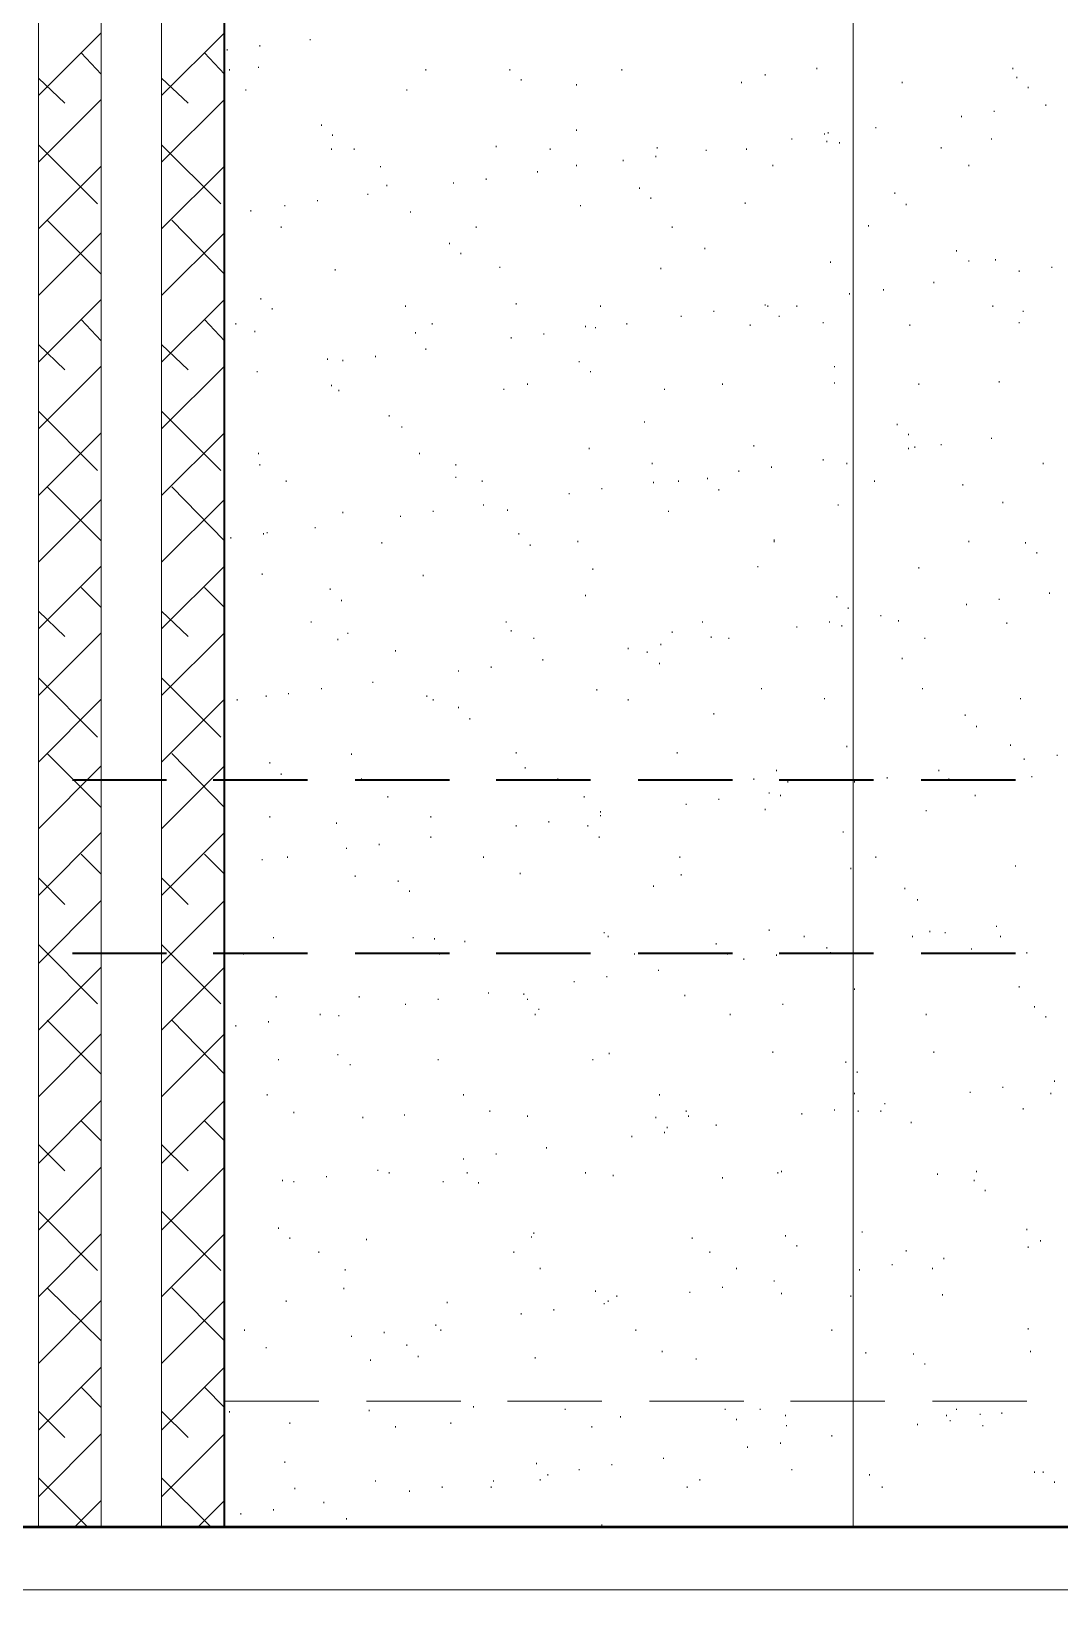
# Model space of a CAD drawing. Header units: inches. Extents: x 5 to 516, y -193 to 129.
# Drawn here: x 28.95 to 31.675, y -88.158 to -83.986 of the extents above; entities that cross this region are included whole.
import ezdxf

# ---------------------------------------------------------------- set-up
doc = ezdxf.new("R2010")
doc.units = ezdxf.units.IN
doc.header["$MEASUREMENT"] = 0
doc.layers.add('PDF4_Geometry', color=7, linetype='Continuous')

msp = doc.modelspace()

# ---------------------------------------------------------------- linework, layer by layer
at = {"layer": 'PDF4_Geometry', "lineweight": 35}
for points in [[(29.462084, -87.9496505), (29.462084, -79.9696499)], [(29.0587501, -85.9696495), (29.3087501, -85.9696495)], [(29.4320818, -85.9696495), (29.6820819, -85.9696495)], [(29.8087502, -85.9696495), (30.0587502, -85.9696495)], [(30.1820819, -85.9696495), (30.4320819, -85.9696495)], [(30.5587502, -85.9696495), (30.8087503, -85.9696495)], [(30.932082, -85.9696495), (31.182082, -85.9696495)], [(31.3087503, -85.9696495), (31.5587503, -85.9696495)], [(29.3087501, -86.4296512), (29.0587501, -86.4296512)], [(29.6820819, -86.4296512), (29.4320818, -86.4296512)], [(30.0587502, -86.4296512), (29.8087502, -86.4296512)], [(30.4320819, -86.4296512), (30.1820819, -86.4296512)], [(30.8087503, -86.4296512), (30.5587502, -86.4296512)], [(31.182082, -86.4296512), (30.932082, -86.4296512)], [(31.5587503, -86.4296512), (31.3087503, -86.4296512)]]:
    msp.add_lwpolyline(points, dxfattribs=at)
at = {"layer": 'PDF4_Geometry', "lineweight": 15}
for points in [[(31.1287508, -87.9496505), (31.1287508, -79.9696499)], [(29.6887567, -84.009649), (29.6887567, -84.0063158)], [(29.4687568, -84.0363159), (29.4687568, -84.0329822)], [(29.5554233, -84.0263159), (29.5554233, -84.0229822)], [(29.4754232, -84.0896491), (29.4754232, -84.0863159)], [(29.5520901, -84.0829823), (29.5520901, -84.0796491)], [(29.9954233, -84.0896491), (29.9954233, -84.0863159)], [(30.2187568, -84.0896491), (30.2187568, -84.0863159)], [(30.5154233, -84.0896491), (30.5154233, -84.0863159)], [(30.8954234, -84.1029824), (30.8954234, -84.0996491)], [(31.0320902, -84.0863159), (31.0320902, -84.0829823)], [(31.55209, -84.0863159), (31.55209, -84.0829823)], [(29.5187569, -84.1429824), (29.5187569, -84.1396492)], [(29.9454231, -84.1429824), (29.9454231, -84.1396492)], [(30.2487569, -84.1163156), (30.2487569, -84.1129824)], [(30.3954235, -84.1296492), (30.3954235, -84.1263156)], [(30.83209, -84.1229824), (30.83209, -84.1196492)], [(31.2587568, -84.1229824), (31.2587568, -84.1196492)], [(31.5620901, -84.1096492), (31.5620901, -84.1063155)], [(31.5920902, -84.1363156), (31.5920902, -84.1329824)], [(31.6387568, -84.1829825), (31.6387568, -84.1796493)], [(31.4154234, -84.2129825), (31.4154234, -84.2096489)], [(31.5020902, -84.1996489), (31.5020902, -84.1963157)], [(29.7187568, -84.2363158), (29.7187568, -84.2329826)], [(29.7487568, -84.2629826), (29.7487568, -84.259649)], [(30.3954235, -84.249649), (30.3954235, -84.2463158)], [(31.05209, -84.259649), (31.05209, -84.2563158)], [(31.0620901, -84.2563158), (31.0620901, -84.2529826)], [(31.1887568, -84.2429826), (31.1887568, -84.239649)], [(29.7454232, -84.2996491), (29.7454232, -84.2963159)], [(29.8054233, -84.2996491), (29.8054233, -84.2963159)], [(30.1820899, -84.2929823), (30.1820899, -84.289649)], [(30.3254234, -84.2996491), (30.3254234, -84.2963159)], [(30.6087567, -84.2963159), (30.6087567, -84.2929823)], [(30.7387567, -84.3029823), (30.7387567, -84.2996491)], [(30.8454235, -84.2996491), (30.8454235, -84.2963159)], [(30.9654235, -84.2729822), (30.9654235, -84.269649)], [(31.0587568, -84.279649), (31.0587568, -84.2763159)], [(31.0920901, -84.2829823), (31.0920901, -84.279649)], [(31.3620901, -84.2963159), (31.3620901, -84.2929823)], [(31.4954236, -84.2729822), (31.4954236, -84.269649)], [(29.8754235, -84.346316), (29.8754235, -84.3429823)], [(30.3954235, -84.3429823), (30.3954235, -84.3396492)], [(30.5187567, -84.3296492), (30.5187567, -84.3263159)], [(30.6054235, -84.3196491), (30.6054235, -84.3163159)], [(30.9154234, -84.3429823), (30.9154234, -84.3396492)], [(31.4354235, -84.3429823), (31.4354235, -84.3396492)], [(30.0687566, -84.3896492), (30.0687566, -84.3863156)], [(30.1554235, -84.3796492), (30.1554235, -84.3763156)], [(30.2920902, -84.3596492), (30.2920902, -84.3563155)], [(29.7087568, -84.4363157), (29.7087568, -84.4329825)], [(29.8420902, -84.4196493), (29.8420902, -84.4163157)], [(29.8920899, -84.3963157), (29.8920899, -84.3929824)], [(30.56209, -84.4029824), (30.56209, -84.3996493)], [(30.5920901, -84.4296493), (30.5920901, -84.4263157)], [(31.2387567, -84.4163157), (31.2387567, -84.4129825)], [(29.5320901, -84.4629826), (29.5320901, -84.4596489)], [(29.6220898, -84.4496489), (29.6220898, -84.4463157)], [(29.9554232, -84.4663158), (29.9554232, -84.4629826)], [(30.4054236, -84.4496489), (30.4054236, -84.4463157)], [(30.8420901, -84.4429826), (30.8420901, -84.4396489)], [(31.2687568, -84.4463157), (31.2687568, -84.4429826)], [(29.6120898, -84.5063158), (29.6120898, -84.5029826)], [(30.1287567, -84.5063158), (30.1287567, -84.5029826)], [(30.6487567, -84.5063158), (30.6487567, -84.5029826)], [(31.1687568, -84.5029826), (31.1687568, -84.499649)], [(30.0587565, -84.5496491), (30.0587565, -84.5463159)], [(30.7354235, -84.5629823), (30.7354235, -84.5596491)], [(30.0887566, -84.5763159), (30.0887566, -84.5729823)], [(31.0687568, -84.5996492), (31.0687568, -84.596316)], [(31.4020902, -84.5696491), (31.4020902, -84.5663159)], [(31.4354235, -84.596316), (31.4354235, -84.5929823)], [(31.5054234, -84.5929823), (31.5054234, -84.5896492)], [(29.7554232, -84.6196492), (29.7554232, -84.6163156)], [(30.19209, -84.6129824), (30.19209, -84.6096492)], [(30.6187567, -84.6163156), (30.6187567, -84.6129824)], [(31.5687569, -84.6229824), (31.5687569, -84.6196492)], [(31.6554234, -84.6129824), (31.6554234, -84.6096492)], [(31.1187567, -84.6829825), (31.1187567, -84.6796493)], [(31.2087569, -84.6729825), (31.2087569, -84.6696493)], [(31.3420901, -84.6529825), (31.3420901, -84.6496493)], [(29.5587565, -84.6963157), (29.5587565, -84.6929826)], [(29.5887566, -84.7229826), (29.5887566, -84.719649)], [(29.94209, -84.7163158), (29.94209, -84.7129826)], [(30.2354233, -84.709649), (30.2354233, -84.7063157)], [(30.4587568, -84.7163158), (30.4587568, -84.7129826)], [(30.7587568, -84.729649), (30.7587568, -84.7263158)], [(30.8954234, -84.7129826), (30.8954234, -84.709649)], [(30.9020902, -84.7163158), (30.9020902, -84.7129826)], [(30.9787567, -84.7163158), (30.9787567, -84.7129826)], [(31.4987568, -84.7163158), (31.4987568, -84.7129826)], [(31.5787569, -84.729649), (31.5787569, -84.7263158)], [(29.49209, -84.7629827), (29.49209, -84.759649)], [(30.0120901, -84.7629827), (30.0120901, -84.759649)], [(30.4187568, -84.7696491), (30.4187568, -84.7663159)], [(30.5287567, -84.7629827), (30.5287567, -84.759649)], [(30.67209, -84.7429826), (30.67209, -84.739649)], [(30.8554235, -84.7663159), (30.8554235, -84.7629827)], [(30.93209, -84.7429826), (30.93209, -84.739649)], [(31.0487568, -84.759649), (31.0487568, -84.7563159)], [(31.2787568, -84.7663159), (31.2787568, -84.7629827)], [(31.5687569, -84.759649), (31.5687569, -84.7563159)], [(29.5420901, -84.7829823), (29.5420901, -84.7796491)], [(29.9687568, -84.7863159), (29.9687568, -84.7829823)], [(30.22209, -84.7996491), (30.22209, -84.7963159)], [(30.3087566, -84.7896491), (30.3087566, -84.7863159)], [(30.4454234, -84.7729822), (30.4454234, -84.7696491)], [(29.8620898, -84.8496492), (29.8620898, -84.846316)], [(29.9954233, -84.8296492), (29.9954233, -84.826316)], [(29.5487565, -84.8896493), (29.5487565, -84.8863156)], [(29.7354232, -84.8563156), (29.7354232, -84.8529824)], [(29.7754233, -84.8596493), (29.7754233, -84.8563156)], [(30.40209, -84.8629824), (30.40209, -84.8596493)], [(30.43209, -84.8896493), (30.43209, -84.8863156)], [(31.0787569, -84.8763156), (31.0787569, -84.8729824)], [(29.7454232, -84.9263157), (29.7454232, -84.9229825)], [(30.20209, -84.9363158), (30.20209, -84.9329825)], [(30.2654233, -84.9229825), (30.2654233, -84.9196493)], [(30.6287567, -84.9363158), (30.6287567, -84.9329825)], [(30.7820902, -84.9229825), (30.7820902, -84.9196493)], [(31.0787569, -84.9196493), (31.0787569, -84.9163157)], [(31.30209, -84.9229825), (31.30209, -84.9196493)], [(31.5154234, -84.9163157), (31.5154234, -84.9129825)], [(29.7654232, -84.9396489), (29.7654232, -84.9363158)], [(29.8987567, -85.0063159), (29.8987567, -85.0029827)], [(29.9320899, -85.0363159), (29.9320899, -85.0329823)], [(30.5754234, -85.0229823), (30.5754234, -85.0196491)], [(31.2454236, -85.0296491), (31.2454236, -85.0263159)], [(31.2754234, -85.0563159), (31.2754234, -85.0529823)], [(30.4287568, -85.0929824), (30.4287568, -85.0896492)], [(30.8654235, -85.086316), (30.8654235, -85.0829824)], [(31.2754234, -85.0929824), (31.2754234, -85.0896492)], [(31.2920902, -85.0896492), (31.2920902, -85.086316)], [(31.3620901, -85.0829824), (31.3620901, -85.0796492)], [(31.4954236, -85.066316), (31.4954236, -85.0629824)], [(29.5520901, -85.1063156), (29.5520901, -85.1029824)], [(29.5554233, -85.1363157), (29.5554233, -85.1329825)], [(29.9787568, -85.1063156), (29.9787568, -85.1029824)], [(30.0754234, -85.1363157), (30.0754234, -85.1329825)], [(30.5954235, -85.1329825), (30.5954235, -85.1296493)], [(30.9120902, -85.1429825), (30.9120902, -85.1396493)], [(31.0487568, -85.1229824), (31.0487568, -85.1196493)], [(31.1120901, -85.1329825), (31.1120901, -85.1296493)], [(31.6320902, -85.1329825), (31.6320902, -85.1296493)], [(29.6254234, -85.1796494), (29.6254234, -85.1763157)], [(30.0754234, -85.1696493), (30.0754234, -85.1663157)], [(30.1454235, -85.1796494), (30.1454235, -85.1763157)], [(30.5987566, -85.1829826), (30.5987566, -85.1796494)], [(30.6654234, -85.1796494), (30.6654234, -85.1763157)], [(30.7420901, -85.1729826), (30.7420901, -85.1696493)], [(30.8254234, -85.1529825), (30.8254234, -85.1496493)], [(31.1854235, -85.1796494), (31.1854235, -85.1763157)], [(30.3754235, -85.2129826), (30.3754235, -85.209649)], [(30.46209, -85.199649), (30.46209, -85.1963158)], [(30.7720901, -85.2029826), (30.7720901, -85.199649)], [(31.4187569, -85.1896489), (31.4187569, -85.1863158)], [(29.7754233, -85.2629827), (29.7754233, -85.2596491)], [(30.0154233, -85.2596491), (30.0154233, -85.2563159)], [(30.1487567, -85.2429827), (30.1487567, -85.2396491)], [(30.21209, -85.2563159), (30.21209, -85.2529827)], [(30.6387567, -85.2596491), (30.6387567, -85.2563159)], [(31.0887567, -85.2429827), (31.0887567, -85.2396491)], [(31.5254234, -85.2363158), (31.5254234, -85.2329827)], [(29.70209, -85.3029823), (29.70209, -85.2996492)], [(29.9287567, -85.2729823), (29.9287567, -85.2696491)], [(29.4787568, -85.3296492), (29.4787568, -85.326316)], [(29.5654233, -85.3196492), (29.5654233, -85.316316)], [(29.5754233, -85.316316), (29.5754233, -85.3129824)], [(29.8787566, -85.3429824), (29.8787566, -85.3396492)], [(30.24209, -85.3196492), (30.24209, -85.316316)], [(30.2720901, -85.3496492), (30.2720901, -85.3463161)], [(30.3987567, -85.3396492), (30.3987567, -85.336316)], [(30.9187568, -85.3396492), (30.9187568, -85.336316), (30.9187568, -85.3329824)], [(31.4354235, -85.3396492), (31.4354235, -85.336316)], [(31.5854235, -85.3429824), (31.5854235, -85.3396492)], [(31.6154236, -85.3696493), (31.6154236, -85.3663157)], [(29.5620901, -85.4263157), (29.5620901, -85.4229826)], [(29.9887569, -85.4296494), (29.9887569, -85.4263157)], [(30.4387568, -85.4129826), (30.4387568, -85.4096493)], [(30.8754235, -85.4063157), (30.8754235, -85.4029825)], [(31.30209, -85.4096493), (31.30209, -85.4063157)], [(29.74209, -85.4663159), (29.74209, -85.4629826)], [(31.6487568, -85.4763159), (31.6487568, -85.4729826)], [(29.7720901, -85.4963159), (29.7720901, -85.4929827)], [(30.4187568, -85.4829827), (30.4187568, -85.4796491)], [(31.0854235, -85.4863159), (31.0854235, -85.4829827)], [(31.1154236, -85.5163159), (31.1154236, -85.5129827)], [(31.4287569, -85.5063159), (31.4287569, -85.5029827)], [(31.5154234, -85.4929827), (31.5154234, -85.4896491)], [(29.6920899, -85.5529824), (29.6920899, -85.5496492)], [(30.2087568, -85.5529824), (30.2087568, -85.5496492)], [(30.7287567, -85.5529824), (30.7287567, -85.5496492)], [(31.0654234, -85.5529824), (31.0654234, -85.5496492)], [(31.0987567, -85.5629824), (31.0987567, -85.5596492)], [(31.2020901, -85.536316), (31.2020901, -85.5329824)], [(31.2487567, -85.5496492), (31.2487567, -85.546316)], [(31.5354234, -85.556316), (31.5354234, -85.5529824)], [(29.7620901, -85.5996493), (29.7620901, -85.5963161)], [(29.7887565, -85.5829824), (29.7887565, -85.5796493)], [(30.22209, -85.576316), (30.22209, -85.5729824)], [(30.2820902, -85.5963161), (30.2820902, -85.5929824)], [(30.6487567, -85.5796493), (30.6487567, -85.576316)], [(30.7520901, -85.5929824), (30.7520901, -85.5896493)], [(30.7987568, -85.5963161), (30.7987568, -85.5929824)], [(30.9787567, -85.566316), (30.9787567, -85.5629824)], [(31.3187569, -85.5963161), (31.3187569, -85.5929824)], [(29.9154235, -85.6296493), (29.9154235, -85.6263157)], [(30.5320902, -85.6229825), (30.5320902, -85.6196493)], [(30.58209, -85.6329825), (30.58209, -85.6296493)], [(30.6187567, -85.6129825), (30.6187567, -85.6096493)], [(30.0820902, -85.6829826), (30.0820902, -85.6796494)], [(30.1687568, -85.6729826), (30.1687568, -85.6696494)], [(30.3054234, -85.6529825), (30.3054234, -85.6496494)], [(30.6154235, -85.6629826), (30.6154235, -85.6596494)], [(31.2587568, -85.6496494), (31.2587568, -85.6463158)], [(29.7187568, -85.7296491), (29.7187568, -85.7263159)], [(29.8554234, -85.7129827), (29.8554234, -85.709649)], [(30.8854233, -85.7296491), (30.8854233, -85.7263159)], [(31.3120901, -85.7296491), (31.3120901, -85.7263159)], [(29.4954232, -85.7596491), (29.4954232, -85.7563159)], [(29.5720902, -85.7496491), (29.5720902, -85.7463159)], [(29.6320898, -85.7429827), (29.6320898, -85.7396491)], [(29.9987569, -85.7496491), (29.9987569, -85.7463159)], [(30.0154233, -85.7596491), (30.0154233, -85.7563159)], [(30.4487568, -85.7329827), (30.4487568, -85.7296491)], [(30.5320902, -85.7596491), (30.5320902, -85.7563159)], [(31.05209, -85.7563159), (31.05209, -85.7529827)], [(31.5720901, -85.7563159), (31.5720901, -85.7529827)], [(30.0820902, -85.7796492), (30.0820902, -85.776316)], [(30.1120898, -85.8096492), (30.1120898, -85.806316)], [(30.7587568, -85.796316), (30.7587568, -85.7929824)], [(31.4254235, -85.7996492), (31.4254235, -85.796316)], [(31.4554235, -85.8296493), (31.4554235, -85.826316)], [(31.1120901, -85.8829826), (31.1120901, -85.8796493)], [(31.5454234, -85.8796493), (31.5454234, -85.8763157)], [(29.5820902, -85.9263158), (29.5820902, -85.9229826)], [(29.7987565, -85.9029826), (29.7987565, -85.8996494)], [(30.2354233, -85.8996494), (30.2354233, -85.8963158)], [(30.2587569, -85.939649), (30.2587569, -85.9363158)], [(30.6620902, -85.8996494), (30.6620902, -85.8963158)], [(31.5820901, -85.9163158), (31.5820901, -85.9129826)], [(31.6687569, -85.9063158), (31.6687569, -85.9029826)], [(29.6120898, -85.9563158), (29.6120898, -85.9529827)], [(29.8254233, -85.9696491), (29.8254233, -85.9663159)], [(30.3454234, -85.9696491), (30.3454234, -85.9663159)], [(30.8654235, -85.9696491), (30.8654235, -85.9663159)], [(30.9254234, -85.9463158), (30.9254234, -85.9429827)], [(30.9554234, -85.9763159), (30.9554234, -85.9729827)], [(31.1320902, -85.9763159), (31.1320902, -85.9729827)], [(31.2187567, -85.9663159), (31.2187567, -85.9629827)], [(31.3554235, -85.9463158), (31.3554235, -85.9429827)], [(31.3820902, -85.9696491), (31.3820902, -85.9663159)], [(31.6020902, -85.9629827), (31.6020902, -85.9596491)], [(29.8954235, -86.016316), (29.8954235, -86.0129828)], [(30.4154236, -86.016316), (30.4154236, -86.0129828)], [(30.7720901, -86.0229823), (30.7720901, -86.0196492)], [(30.9054234, -86.006316), (30.9054234, -86.0029827)], [(30.9354234, -86.0129828), (30.9354234, -86.0096491)], [(31.4520901, -86.0129828), (31.4520901, -86.0096491)], [(30.4587568, -86.056316), (30.4587568, -86.0529824)], [(30.6854234, -86.036316), (30.6854234, -86.0329824)], [(30.8954234, -86.0496492), (30.8954234, -86.046316)], [(31.3220901, -86.0529824), (31.3220901, -86.0496492)], [(29.5820902, -86.0696492), (29.5820902, -86.0663161)], [(29.7587568, -86.0863161), (29.7587568, -86.0829825)], [(30.0087569, -86.0696492), (30.0087569, -86.0663161)], [(30.2354233, -86.0929825), (30.2354233, -86.0896493)], [(30.3220902, -86.0829825), (30.3220902, -86.0796493)], [(30.4254236, -86.0929825), (30.4254236, -86.0896493)], [(30.4587568, -86.0663161), (30.4587568, -86.0629825)], [(29.8720899, -86.1429826), (29.8720899, -86.1396494)], [(30.0087569, -86.1229825), (30.0087569, -86.1196494)], [(30.4554234, -86.1229825), (30.4554234, -86.1196494)], [(31.1020901, -86.1096494), (31.1020901, -86.1063157)], [(29.5620901, -86.1829826), (29.5620901, -86.1796495)], [(29.6287566, -86.1763158), (29.6287566, -86.1729826)], [(29.7854233, -86.1529826), (29.7854233, -86.1496494)], [(30.1487567, -86.1763158), (30.1487567, -86.1729826)], [(30.6687568, -86.1763158), (30.6687568, -86.1729826)], [(31.1887568, -86.1763158), (31.1887568, -86.1729826)], [(29.8087565, -86.2263159), (29.8087565, -86.2229827)], [(30.2454233, -86.2196491), (30.2454233, -86.2163159)], [(30.67209, -86.2229827), (30.67209, -86.2196491)], [(31.1220901, -86.2063159), (31.1220901, -86.2029827)], [(31.5587569, -86.1996491), (31.5587569, -86.1963159)], [(29.9220899, -86.2396491), (29.9220899, -86.2363159)], [(29.95209, -86.266316), (29.95209, -86.2629828)], [(30.5987566, -86.2529828), (30.5987566, -86.2496491)], [(31.2654234, -86.2596491), (31.2654234, -86.256316)], [(31.2987569, -86.2896492), (31.2987569, -86.286316)], [(29.5920902, -86.3896494), (29.5920902, -86.3863158)], [(29.96209, -86.3896494), (29.96209, -86.3863158)], [(30.0187569, -86.3929826), (30.0187569, -86.3896494)], [(30.4687566, -86.3763158), (30.4687566, -86.3729825)], [(30.4787567, -86.3863158), (30.4787567, -86.3829826)], [(30.9054234, -86.3696494), (30.9054234, -86.3663158)], [(30.9987567, -86.3863158), (30.9987567, -86.3829826)], [(31.2854234, -86.3863158), (31.2854234, -86.3829826)], [(31.3320901, -86.3729825), (31.3320901, -86.3696494)], [(31.3720901, -86.3763158), (31.3720901, -86.3729825)], [(31.5087568, -86.3596494), (31.5087568, -86.3563157)], [(31.5187568, -86.3863158), (31.5187568, -86.3829826)], [(29.51209, -86.4329827), (29.51209, -86.4296495)], [(30.0320901, -86.4329827), (30.0320901, -86.4296495)], [(30.0987566, -86.3996494), (30.0987566, -86.3963158)], [(30.5487568, -86.4329827), (30.5487568, -86.4296495)], [(30.7654233, -86.4063158), (30.7654233, -86.4029826)], [(30.7954234, -86.4329827), (30.7954234, -86.4296495)], [(30.9254234, -86.4363159), (30.9254234, -86.4329827)], [(31.0587568, -86.4163158), (31.0587568, -86.4129827)], [(31.0687568, -86.4296495), (31.0687568, -86.4263158)], [(31.4420901, -86.4196494), (31.4420901, -86.4163158)], [(31.5887567, -86.4296495), (31.5887567, -86.4263158)], [(30.6120901, -86.4763159), (30.6120901, -86.4729827)], [(30.8387567, -86.4463159), (30.8387567, -86.4429827)], [(30.3887567, -86.506316), (30.3887567, -86.5029828)], [(30.4754235, -86.4929828), (30.4754235, -86.4896492)], [(31.5687569, -86.5196492), (31.5687569, -86.516316)], [(29.5987566, -86.5463161), (29.5987566, -86.5429824)], [(29.8187566, -86.5463161), (29.8187566, -86.5429824)], [(30.0287565, -86.5529824), (30.0287565, -86.5496493)], [(30.1620899, -86.5363161), (30.1620899, -86.5329824)], [(30.2554233, -86.5396492), (30.2554233, -86.5363161)], [(30.2654233, -86.5529824), (30.2654233, -86.5496493)], [(30.68209, -86.5429824), (30.68209, -86.5396492)], [(31.1320902, -86.5263161), (31.1320902, -86.5229824)], [(29.7154232, -86.5929825), (29.7154232, -86.5896493)], [(29.7654232, -86.5963162), (29.7654232, -86.5929825)], [(29.94209, -86.5663161), (29.94209, -86.5629825)], [(30.2854233, -86.5929825), (30.2854233, -86.5896493)], [(30.2954233, -86.5796493), (30.2954233, -86.5763161)], [(30.80209, -86.5929825), (30.80209, -86.5896493)], [(30.94209, -86.5663161), (30.94209, -86.5629825)], [(31.3220901, -86.5929825), (31.3220901, -86.5896493)], [(31.6087568, -86.5729825), (31.6087568, -86.5696493)], [(31.6387568, -86.5996493), (31.6387568, -86.5963162)], [(29.49209, -86.6229826), (29.49209, -86.6196494)], [(29.5787566, -86.6129826), (29.5787566, -86.6096494)], [(29.6054234, -86.7129827), (29.6054234, -86.7096491)], [(29.7620901, -86.6996491), (29.7620901, -86.6963159)], [(29.7954233, -86.726316), (29.7954233, -86.7229827)], [(30.0287565, -86.7129827), (30.0287565, -86.7096491)], [(30.4387568, -86.7129827), (30.4387568, -86.7096491)], [(30.4820901, -86.6963159), (30.4820901, -86.6929827)], [(30.9154234, -86.6929827), (30.9154234, -86.6896491)], [(31.1087567, -86.7196491), (31.1087567, -86.716316)], [(31.3420901, -86.6929827), (31.3420901, -86.6896491)], [(31.1387568, -86.746316), (31.1387568, -86.7429828)], [(31.6620903, -86.7696492), (31.6620903, -86.766316)], [(29.5754233, -86.8063161), (29.5754233, -86.8029825)], [(30.0954234, -86.8063161), (30.0954234, -86.8029825)], [(30.6154235, -86.8063161), (30.6154235, -86.8029825)], [(31.1320902, -86.8029825), (31.1320902, -86.7996493)], [(31.4387569, -86.7996493), (31.4387569, -86.7963161)], [(31.5254234, -86.7863161), (31.5254234, -86.7829825)], [(31.6520902, -86.8029825), (31.6520902, -86.7996493)], [(29.6454234, -86.8529826), (29.6454234, -86.8496494)], [(30.1654235, -86.8496494), (30.1654235, -86.8463162)], [(30.6854234, -86.8496494), (30.6854234, -86.8463162)], [(30.9920901, -86.8563157), (30.9920901, -86.8529826)], [(31.0787569, -86.8463162), (31.0787569, -86.8429825)], [(31.1420902, -86.8496494), (31.1420902, -86.8463162)], [(31.2020901, -86.8496494), (31.2020901, -86.8463162)], [(31.2120901, -86.8296494), (31.2120901, -86.8263161)], [(31.5787569, -86.8429825), (31.5787569, -86.8396494)], [(29.8287566, -86.8663158), (29.8287566, -86.8629826)], [(29.9387567, -86.8596494), (29.9387567, -86.8563157)], [(30.2654233, -86.8629826), (30.2654233, -86.8596494)], [(30.6054235, -86.8663158), (30.6054235, -86.8629826)], [(30.6354233, -86.8929826), (30.6354233, -86.8896494)], [(30.69209, -86.8629826), (30.69209, -86.8596494)], [(30.7654233, -86.8863158), (30.7654233, -86.8829826)], [(31.2820902, -86.8796494), (31.2820902, -86.8763158)], [(30.5420902, -86.9163159), (30.5420902, -86.9129827)], [(30.6287567, -86.9063159), (30.6287567, -86.9029826)], [(30.0954234, -86.976316), (30.0954234, -86.9729828)], [(30.1820899, -86.9629828), (30.1820899, -86.9596491)], [(30.3154234, -86.9463159), (30.3154234, -86.9429828)], [(29.73209, -87.0229824), (29.73209, -87.0196493)], [(29.8687566, -87.006316), (29.8687566, -87.0029828)], [(29.8987567, -87.0129829), (29.8987567, -87.0096492)], [(30.1054234, -87.0129829), (30.1054234, -87.0096492)], [(30.4187568, -87.0129829), (30.4187568, -87.0096492)], [(30.4920901, -87.0196493), (30.4920901, -87.016316)], [(30.9287568, -87.0129829), (30.9287568, -87.0096492)], [(30.9387568, -87.0096492), (30.9387568, -87.006316)], [(31.3520901, -87.016316), (31.3520901, -87.0129829)], [(31.4554235, -87.0096492), (31.4554235, -87.006316)], [(29.6154234, -87.0329825), (29.6154234, -87.0296493)], [(29.6454234, -87.0363161), (29.6454234, -87.0329825)], [(30.0420901, -87.0363161), (30.0420901, -87.0329825)], [(30.1354235, -87.0396493), (30.1354235, -87.0363161)], [(30.7820902, -87.0263161), (30.7820902, -87.0229824)], [(31.4487569, -87.0329825), (31.4487569, -87.0296493)], [(31.4787568, -87.0596493), (31.4787568, -87.0563161)], [(29.6054234, -87.1596495), (29.6054234, -87.1563159)], [(29.6354234, -87.1863159), (29.6354234, -87.1829827)], [(29.8387566, -87.1896491), (29.8387566, -87.1863159)], [(30.2754233, -87.1829827), (30.2754233, -87.1796495)], [(30.2820902, -87.1729823), (30.2820902, -87.1696495)], [(30.70209, -87.1863159), (30.70209, -87.1829827)], [(30.9487569, -87.1796495), (30.9487569, -87.1763163)], [(31.1520902, -87.1696495), (31.1520902, -87.1663159)], [(31.5887567, -87.1629827), (31.5887567, -87.1596495)], [(29.71209, -87.2229828), (29.71209, -87.2196496)], [(30.2287568, -87.2229828), (30.2287568, -87.2196496)], [(30.7487567, -87.2229828), (30.7487567, -87.2196496)], [(30.9787567, -87.2063159), (30.9787567, -87.2029828)], [(31.2687568, -87.2196496), (31.2687568, -87.2163164)], [(31.5920902, -87.2096492), (31.5920902, -87.2063159)], [(31.6254236, -87.1929823), (31.6254236, -87.1896491)], [(29.7820901, -87.2696493), (29.7820901, -87.2663161)], [(30.2987566, -87.2663161), (30.2987566, -87.2629829)], [(30.8187568, -87.2663161), (30.8187568, -87.2629829)], [(31.1454234, -87.2696493), (31.1454234, -87.2663161)], [(31.2320901, -87.2563156), (31.2320901, -87.2529824)], [(31.3387567, -87.2663161), (31.3387567, -87.2629829)], [(31.3687568, -87.2396496), (31.3687568, -87.2363156)], [(30.7820902, -87.3163157), (30.7820902, -87.3129826)], [(30.9187568, -87.2996497), (30.9187568, -87.2963157)], [(29.6254234, -87.3529826), (29.6254234, -87.3496494)], [(29.7787565, -87.3196489), (29.7787565, -87.3163157)], [(30.0520901, -87.3563158), (30.0520901, -87.3529826)], [(30.4454234, -87.3263162), (30.4454234, -87.3229829)], [(30.4787567, -87.3529826), (30.4787567, -87.3496494)], [(30.5020901, -87.3396489), (30.5020901, -87.3363158)], [(30.6954234, -87.3296494), (30.6954234, -87.3263162)], [(30.9387568, -87.3329826), (30.9387568, -87.3296494)], [(31.1220901, -87.3396489), (31.1220901, -87.3363158)], [(31.3654236, -87.3363158), (31.3654236, -87.3329826)], [(30.2487569, -87.3863163), (30.2487569, -87.3829831)], [(30.3354234, -87.3763158), (30.3354234, -87.3729826)], [(30.4687566, -87.359649), (30.4687566, -87.3563158)], [(29.5154232, -87.4296496), (29.5154232, -87.4263163)], [(29.8854235, -87.436316), (29.8854235, -87.4329827)], [(30.0220901, -87.4163159), (30.0220901, -87.4129827)], [(30.0354233, -87.4296496), (30.0354233, -87.4263163)], [(30.55209, -87.4296496), (30.55209, -87.4263163)], [(31.0720901, -87.4296496), (31.0720901, -87.4263163)], [(31.5920902, -87.4263163), (31.5920902, -87.4229823)], [(29.5720902, -87.476316), (29.5720902, -87.4729828)], [(29.7987565, -87.4463164), (29.7987565, -87.4429823)], [(29.9454231, -87.4696496), (29.9454231, -87.4663164)], [(29.8487566, -87.5096497), (29.8487566, -87.5063156)], [(29.9754232, -87.4996492), (29.9754232, -87.4963161)], [(30.2854233, -87.5029825), (30.2854233, -87.4996492)], [(30.6220901, -87.4863156), (30.6220901, -87.4829824)], [(30.71209, -87.5063156), (30.71209, -87.5029825)], [(31.1620902, -87.4896496), (31.1620902, -87.4863156)], [(31.2887568, -87.4929828), (31.2887568, -87.4896496)], [(31.3187569, -87.5196493), (31.3187569, -87.5163161)], [(31.5987567, -87.4863156), (31.5987567, -87.4829824)], [(29.712084, -87.6163171), (29.462084, -87.6163171)], [(29.4754232, -87.6463159), (29.4754232, -87.6429827)], [(30.0887524, -87.6163171), (29.8387523, -87.6163171)], [(29.8454234, -87.6429827), (29.8454234, -87.6396495)], [(30.1220899, -87.6329831), (30.1220899, -87.6296491)], [(30.4620841, -87.6163171), (30.2120841, -87.6163171)], [(30.3654235, -87.6396495), (30.3654235, -87.6363163)], [(30.8387524, -87.6163171), (30.5887524, -87.6163171)], [(30.7887568, -87.6396495), (30.7887568, -87.6363163)], [(30.8820902, -87.6396495), (30.8820902, -87.6363163)], [(31.2120842, -87.6163171), (30.9620841, -87.6163171)], [(31.5887525, -87.6163171), (31.3387525, -87.6163171)], [(31.4020902, -87.6396495), (31.4020902, -87.6363163)], [(31.5220902, -87.6496491), (31.5220902, -87.6463159)], [(29.6354234, -87.6763164), (29.6354234, -87.6729823)], [(29.9154235, -87.686316), (29.9154235, -87.6829828)], [(30.0620901, -87.6763164), (30.0620901, -87.6729823)], [(30.4354234, -87.686316), (30.4354234, -87.6829828)], [(30.5120901, -87.6596495), (30.5120901, -87.6563163)], [(30.8187568, -87.6663159), (30.8187568, -87.6629828)], [(30.9487569, -87.6563163), (30.9487569, -87.6529823)], [(30.9520901, -87.6829828), (30.9520901, -87.6796496)], [(31.2987569, -87.6796496), (31.2987569, -87.6763164)], [(31.3754236, -87.6563163), (31.3754236, -87.6529823)], [(31.3854234, -87.6696491), (31.3854234, -87.6663159)], [(31.4654235, -87.6529823), (31.4654235, -87.6496491)], [(31.4720901, -87.6829828), (31.4720901, -87.6796496)], [(30.9354234, -87.7296493), (30.9354234, -87.726316)], [(31.0720901, -87.7096492), (31.0720901, -87.706316)], [(30.6254235, -87.7696493), (30.6254235, -87.7663161)], [(30.8487567, -87.7396496), (30.8487567, -87.7363156)], [(29.6220898, -87.7796498), (29.6220898, -87.7763157)], [(30.2887566, -87.7829829), (30.2887566, -87.7796498)], [(30.3187566, -87.8129826), (30.3187566, -87.8096494)], [(30.40209, -87.7996498), (30.40209, -87.7963158)], [(30.4887567, -87.7863162), (30.4887567, -87.7829829)], [(30.9654235, -87.7996498), (30.9654235, -87.7963158)], [(31.17209, -87.8129826), (31.17209, -87.8096494)], [(31.6087568, -87.8063162), (31.6087568, -87.802983)], [(31.6320902, -87.8063162), (31.6320902, -87.802983)], [(29.6487567, -87.8496494), (29.6487567, -87.8463163)], [(29.8620898, -87.8296494), (29.8620898, -87.8263162)], [(29.95209, -87.8563158), (29.95209, -87.8529827)], [(30.0387565, -87.8463163), (30.0387565, -87.842983)], [(30.1687568, -87.8463163), (30.1687568, -87.842983)], [(30.1754235, -87.8296494), (30.1754235, -87.8263162)], [(30.2987566, -87.8263162), (30.2987566, -87.822983)], [(30.6887568, -87.8463163), (30.6887568, -87.842983)], [(30.7220901, -87.8263162), (30.7220901, -87.822983)], [(31.2054235, -87.8463163), (31.2054235, -87.842983)], [(31.6620903, -87.8329826), (31.6620903, -87.8296494)], [(29.7254232, -87.8863163), (29.7254232, -87.8829831)], [(29.5054232, -87.9163159), (29.5054232, -87.9129828)], [(29.5920902, -87.9063163), (29.5920902, -87.9029823)], [(29.7854233, -87.9296496), (29.7854233, -87.9263164)], [(30.46209, -87.9463164), (30.46209, -87.9429824)], [(76.2154243, -88.1163172), (24.1287536, -88.1163172)]]:
    msp.add_lwpolyline(points, dxfattribs=at)
for points in [[(29.1354103, -87.9496505), (29.1354103, -80.0329832), (28.9687436, -80.0329832), (28.9687436, -87.9496505)], [(29.462084, -87.9496505), (29.462084, -80.0329832), (29.2954173, -80.0329832), (29.2954173, -87.9496505)]]:
    msp.add_lwpolyline(points, close=True, dxfattribs=at)
at = {"layer": 'PDF4_Geometry', "color": 8, "lineweight": 15, "true_color": 0x808080}
for points in [[(29.1354103, -83.9896519), (28.9687436, -84.1563186)], [(29.462084, -83.9896519), (29.2954173, -84.1563186)], [(29.0820791, -84.0429831), (29.1354124, -84.0996498)], [(29.4087529, -84.0429831), (29.4620862, -84.0996498)], [(28.9687436, -84.1096504), (29.0387436, -84.1763171)], [(29.2954173, -84.1096504), (29.3654173, -84.1763171)], [(29.1354103, -84.1663182), (28.9687436, -84.3329849)], [(29.462084, -84.1663182), (29.2954173, -84.3329849)], [(28.9687436, -84.2863167), (29.1254103, -84.4429834)], [(29.2954173, -84.2863167), (29.452084, -84.4429834)], [(29.1354103, -84.3429845), (28.9687436, -84.5096511)], [(29.462084, -84.3429845), (29.2954173, -84.5096511)], [(28.9920862, -84.4863154), (29.1354195, -84.6296487)], [(29.3220829, -84.4863154), (29.4620829, -84.6296487)], [(29.1354103, -84.5196507), (28.9687436, -84.6863174)], [(29.462084, -84.5196507), (29.2954173, -84.6863174)], [(29.1354103, -84.696317), (28.9687436, -84.8629837)], [(29.462084, -84.696317), (29.2954173, -84.8629837)], [(29.0820791, -84.7496516), (29.1354124, -84.8063182)], [(29.4087529, -84.7496516), (29.4620862, -84.8063182)], [(28.9687436, -84.8163189), (29.0387436, -84.8829856)], [(29.2954173, -84.8163189), (29.3654173, -84.8829856)], [(29.1354103, -84.8729833), (28.9687436, -85.03965)], [(29.462084, -84.8729833), (29.2954173, -85.03965)], [(28.9687436, -84.9929818), (29.1254103, -85.1496485)], [(29.2954173, -84.9929818), (29.452084, -85.1496485)], [(29.1354103, -85.0496496), (28.9687436, -85.2163162)], [(29.462084, -85.0496496), (29.2954173, -85.2163162)], [(29.1354103, -85.2263158), (28.9687436, -85.3929825)], [(28.9920862, -85.1929839), (29.1354195, -85.3363172)], [(29.462084, -85.2263158), (29.2954173, -85.3929825)], [(29.3220829, -85.1929839), (29.4620829, -85.3363172)], [(29.1354103, -85.4029821), (28.9687436, -85.5696488)], [(29.462084, -85.4029821), (29.2954173, -85.5696488)], [(29.0820791, -85.4596499), (29.1354124, -85.5129832)], [(29.4087529, -85.4596499), (29.4620862, -85.5129832)], [(28.9687436, -85.522984), (29.0387436, -85.5896507)], [(29.2954173, -85.522984), (29.3654173, -85.5896507)], [(29.1354103, -85.5796518), (28.9687436, -85.7463185)], [(29.462084, -85.5796518), (29.2954173, -85.7463185)], [(28.9687436, -85.6996503), (29.1254103, -85.856317)], [(29.2954173, -85.6996503), (29.452084, -85.856317)], [(29.1354103, -85.756318), (28.9687436, -85.9229847)], [(29.462084, -85.756318), (29.2954173, -85.9229847)], [(29.1354103, -85.9329843), (28.9687436, -86.099651)], [(28.9920862, -85.8996523), (29.1354195, -86.0429857)], [(29.462084, -85.9329843), (29.2954173, -86.099651)], [(29.3220829, -85.8996523), (29.4620829, -86.0429857)], [(29.1354103, -86.1096506), (28.9687436, -86.2763173)], [(29.462084, -86.1096506), (29.2954173, -86.2763173)], [(29.0820791, -86.1663184), (29.1354124, -86.2196517)], [(29.4087529, -86.1663184), (29.4620862, -86.2196517)], [(28.9687436, -86.2296491), (29.0387436, -86.2996491)], [(29.2954173, -86.2296491), (29.3654173, -86.2996491)], [(29.1354103, -86.2896501), (28.9687436, -86.4563167)], [(29.462084, -86.2896501), (29.2954173, -86.4563167)], [(28.9687436, -86.4063188), (29.1254103, -86.5629855)], [(29.2954173, -86.4063188), (29.452084, -86.5629855)], [(29.1354103, -86.4663163), (28.9687436, -86.632983)], [(29.462084, -86.4663163), (29.2954173, -86.632983)], [(29.1354103, -86.6429826), (28.9687436, -86.8096493)], [(28.9920862, -86.6063174), (29.1354195, -86.7496508)], [(29.462084, -86.6429826), (29.2954173, -86.8096493)], [(29.3220829, -86.6063174), (29.4620829, -86.7496508)], [(29.1354103, -86.8196489), (28.9687436, -86.9863156)], [(29.462084, -86.8196489), (29.2954173, -86.9863156)], [(29.0820791, -86.8729834), (29.1354124, -86.9263168)], [(29.4087529, -86.8729834), (29.4620862, -86.9263168)], [(28.9687436, -86.9363176), (29.0387436, -87.0063176)], [(29.2954173, -86.9363176), (29.3654173, -87.0063176)], [(29.1354103, -86.9963186), (28.9687436, -87.1629852)], [(29.462084, -86.9963186), (29.2954173, -87.1629852)], [(28.9687436, -87.1129839), (29.1254103, -87.2696506)], [(29.2954173, -87.1129839), (29.452084, -87.2696506)], [(29.1354103, -87.1729848), (28.9687436, -87.3396515)], [(29.462084, -87.1729848), (29.2954173, -87.3396515)], [(29.1354103, -87.3496511), (28.9687436, -87.5163178)], [(28.9920862, -87.3163191), (29.1354195, -87.4563191)], [(29.462084, -87.3496511), (29.2954173, -87.5163178)], [(29.3220829, -87.3163191), (29.4620829, -87.4563191)], [(29.1354103, -87.5263174), (28.9687436, -87.6929841)], [(29.462084, -87.5263174), (29.2954173, -87.6929841)], [(29.0820791, -87.5796519), (29.1354124, -87.6329853)], [(29.4087529, -87.5796519), (29.4620862, -87.6329853)], [(28.9687436, -87.6429827), (29.0387436, -87.7129827)], [(29.2954173, -87.6429827), (29.3654173, -87.7129827)], [(29.1354103, -87.7029836), (28.9687436, -87.8696503)], [(29.462084, -87.7029836), (29.2954173, -87.8696503)], [(28.9687436, -87.819649), (29.0987436, -87.949649)], [(29.2954173, -87.819649), (29.4254173, -87.949649)], [(29.1354103, -87.8796499), (29.0654103, -87.9496499)], [(29.462084, -87.8796499), (29.392084, -87.9496499)]]:
    msp.add_lwpolyline(points, dxfattribs=at)
at = {"layer": 'PDF4_Geometry', "lineweight": 50}
msp.add_lwpolyline([(76.215421, -87.9496505), (76.215421, -88.9496506), (24.1287503, -88.9496506), (24.1287503, -88.1163172), (23.9620836, -88.1163172), (23.9620836, -87.9496505)], close=True, dxfattribs=at)

doc.saveas('drawing.dxf')
